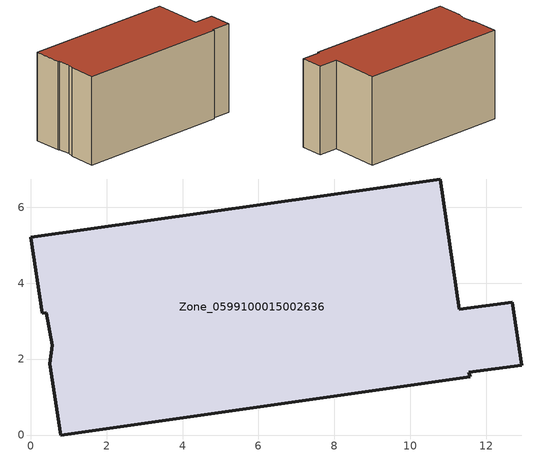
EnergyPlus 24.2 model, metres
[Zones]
Zone_0599100015002636
 floor ground (C_G): 12.94,1.84 11.54,1.65 11.57,1.53 0.79,0 0.51,1.88 0.57,2.37 0.4,3.22 0.3,3.2 0,5.21 10.78,6.74 11.29,3.31 12.69,3.5 z0.73
 wall outside (C_F): 12.94,1.84 12.69,3.5 11.29,3.31 10.78,6.74 0,5.21 0.3,3.2 0.4,3.22 0.57,2.37 0.51,1.88 0.79,0 11.57,1.53 11.54,1.65 12.94,1.84 z0.73:7.13
 roof outside (C_R): 11.54,1.65 12.94,1.84 12.69,3.5 11.29,3.31 10.78,6.74 0,5.21 0.3,3.2 0.4,3.22 0.57,2.37 0.51,1.88 0.79,0 11.57,1.53 z7.13
[BUILDING]
Pand.0599100015002636: North Axis=0; Terrain=City; Loads Convergence Tolerance Value=0.04; Temperature Convergence Tolerance Value=0.4; Solar Distribution=FullExterior; Maximum Number of Warmup Days=25; Minimum Number of Warmup Days=1
[Site:Location]
Rotterdam.The.Hague.AP_ZH_NLD Design_Conditions: Latitude=51.96; Longitude=4.45; Time Zone=1; Elevation=-4.5
[SITE:GROUNDTEMPERATURE:BUILDINGSURFACE]
18, 18, 18, 18, 18, 18, 18, 18, 18, 18, 18, 18
[MATERIAL] Thermal Absorptance=0.9; Solar Absorptance=0.7; Visible Absorptance=0.7
Name | Roughness | Thickness | Conductivity | Density | Specific Heat
G.TI.1975-1991 | MediumSmooth | 0.15 | 0.288461 | 540 | 1210
F.TI.1975-1991 | Rough | 0.3 | 0.230769 | 1920 | 840
R.TI.1975-1991 | MediumRough | 0.2 | 0.153846 | 1500 | 1000
[CONSTRUCTION]
C_G: G.TI.1975-1991
C_F: F.TI.1975-1991
C_R: R.TI.1975-1991
[ZONE]
Zone_0599100015002636: Type=1; Multiplier=1; Ceiling Height=Autocalculate; Volume=Autocalculate; Floor Area=autocalculate; Part of Total Floor Area=Yes
[ZONEINFILTRATION:DESIGNFLOWRATE]
Infil_Zone_0599100015002636: Zone or ZoneList or Space or SpaceList=Zone_0599100015002636; Schedule=AlwaysOn; Design Flow Rate Calculation Method=Flow/Area; Flow Rate per Floor Area=0.003; Constant Term Coefficient=1; Temperature Term Coefficient=0; Velocity Term Coefficient=0; Velocity Squared Term Coefficient=0
[HVACTEMPLATE:ZONE:IDEALLOADSAIRSYSTEM]
Zone_0599100015002636: Maximum Heating Supply Air Temperature=50; Minimum Cooling Supply Air Temperature=13; Maximum Heating Supply Air Humidity Ratio=0.0156; Minimum Cooling Supply Air Humidity Ratio=0.0077; Heating Limit=NoLimit; Cooling Limit=NoLimit; Dehumidification Control Type=ConstantSensibleHeatRatio; Cooling Sensible Heat Ratio=0.7; Dehumidification Setpoint=60; Humidification Control Type=None; Humidification Setpoint=30; Outdoor Air Method=None; Outdoor Air Flow Rate per Person=0.00944; Outdoor Air Flow Rate per Zone Floor Area=0; Outdoor Air Flow Rate per Zone=0; Demand Controlled Ventilation Type=None; Outdoor Air Economizer Type=NoEconomizer; Heat Recovery Type=None; Sensible Heat Recovery Effectiveness=0.7; Latent Heat Recovery Effectiveness=0.65
[ZONECONTROL:THERMOSTAT]
ThermostatControl_Zone_0599100015002636: Zone or ZoneList=Zone_0599100015002636; Control Type Schedule=DualSetpointControlType; Control 1=Thermostat_Zone_0599100015002636; Temperature Difference Between Cutout And Setpoint=0
[THERMOSTATSETPOINT:DUALSETPOINT]
Thermostat_Zone_0599100015002636: Heating Setpoint Temperature Schedule=HeatingSetpoint_Zone_0599100015002636; Cooling Setpoint Temperature Schedule=CoolingSetpoint_Zone_0599100015002636
[SCHEDULE:COMPACT]
HeatingSetpoint_Zone_0599100015002636: Through: 12/31, For: AllDays, Until: 24:00, 21
CoolingSetpoint_Zone_0599100015002636: Through: 12/31, For: AllDays, Until: 24:00, 24
DualSetpointControlType: Through: 12/31, For: AllDays, Until: 24:00, 4
AlwaysOn: Through: 12/31, For: AllDays, Until: 24:00, 1
